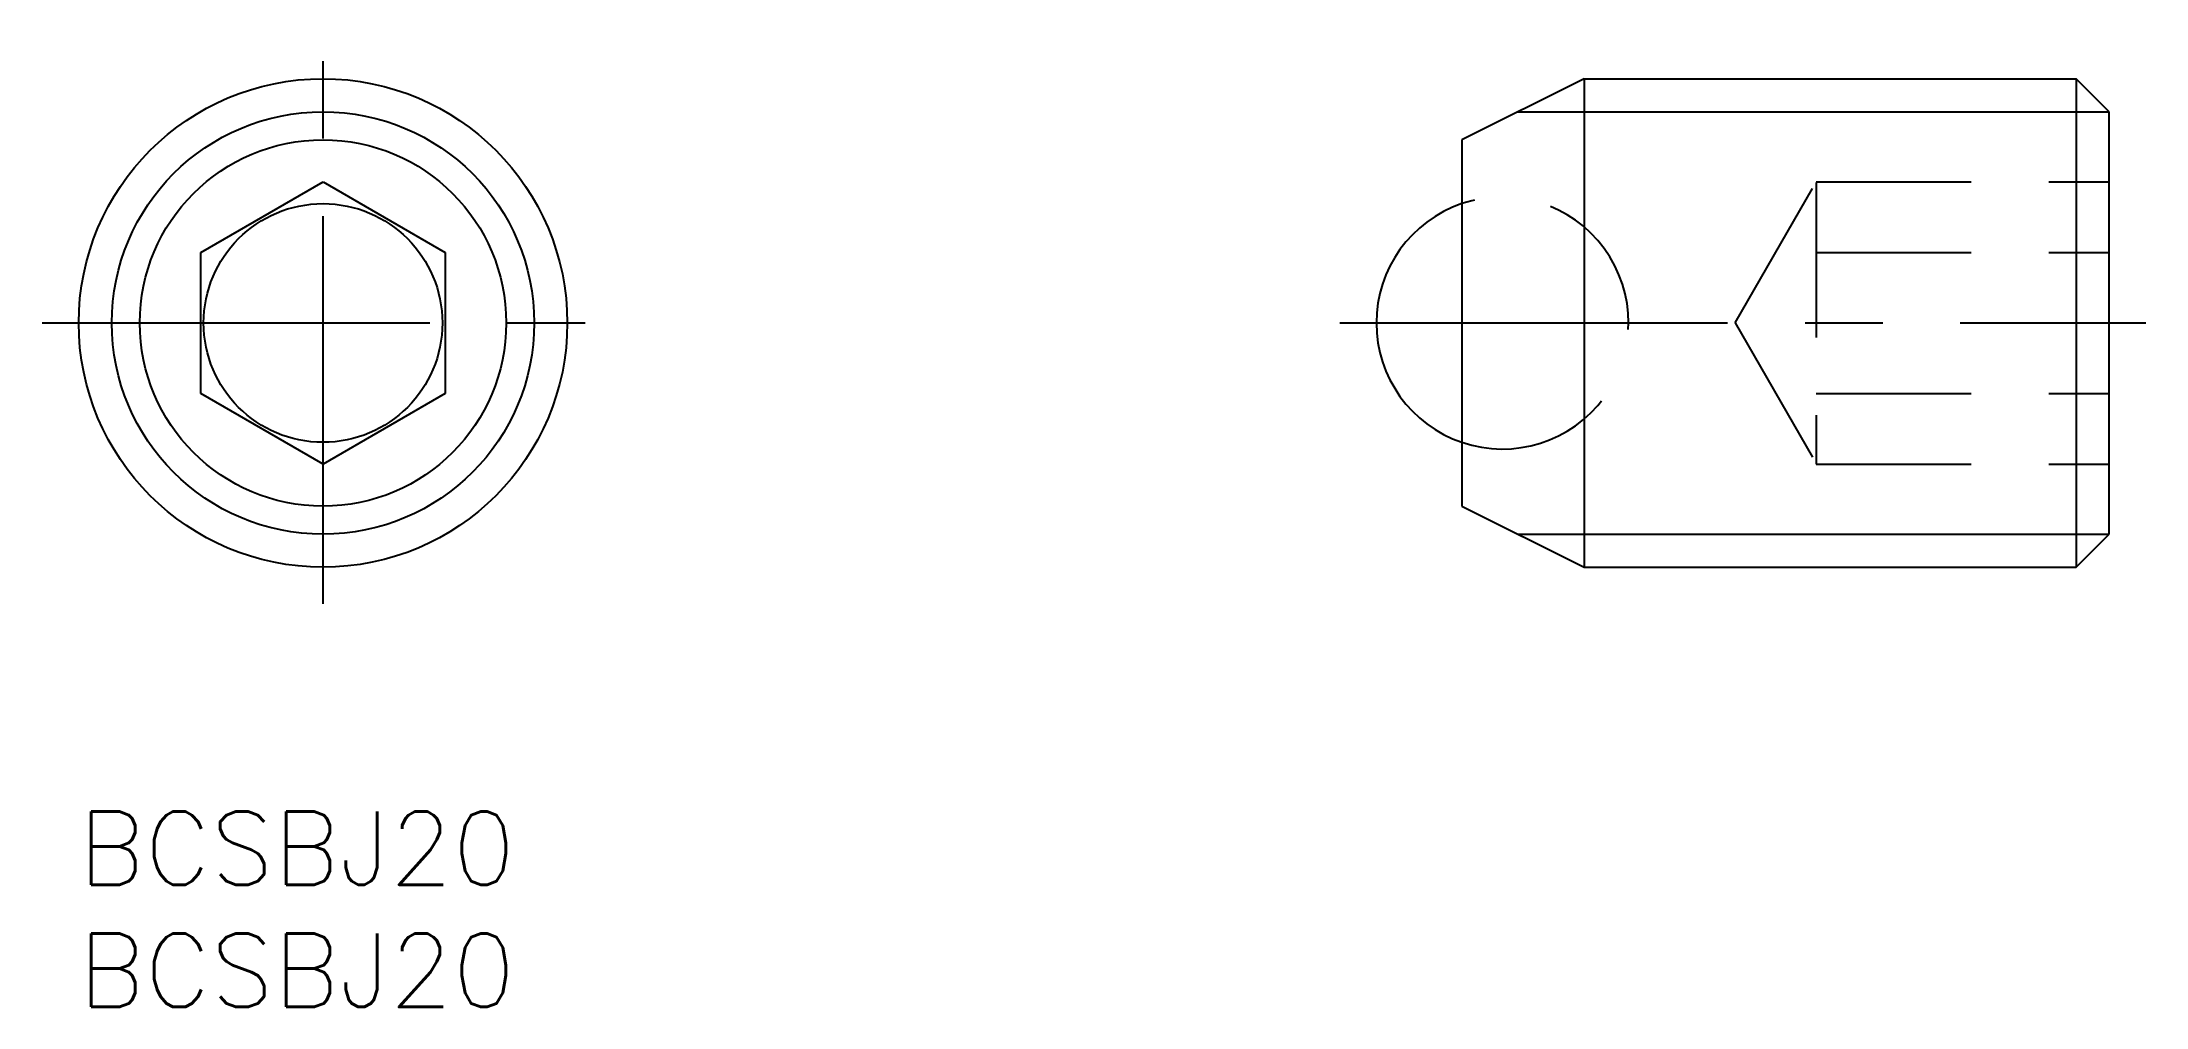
# Model space of a CAD drawing. Extents: x -1.5 to 84.6, y -8 to 31.5.
import ezdxf

# ---------------------------------------------------------------- set-up
doc = ezdxf.new("R2010")
doc.units = 0
doc.header["$LTSCALE"] = 0.5
doc.linetypes.add('CENTER', pattern=[50.8, 31.75, -6.35, 6.35, -6.35])
doc.linetypes.add('DASHED', pattern=[19.05, 12.7, -6.35])
for name, color, linetype in [('MSM_CENTER', 1, 'CENTER'), ('MSM_CONTINUOUS', 7, 'CONTINUOUS'), ('MSM_DASHED', 4, 'DASHED'), ('MSM_NARROW', 5, 'CONTINUOUS'), ('MSM_PART_NUMBER', 7, 'CONTINUOUS')]:
    doc.layers.add(name, color=color, linetype=linetype)
doc.styles.get("Standard").update_dxf_attribs({"font": 'txt.shx', "height": 2, "bigfont": 'bigfont.shx'})

# ---------------------------------------------------------------- blocks, each defined once
blk = doc.blocks.new('*U13')
at = {"layer": 'MSM_PART_NUMBER'}
blk.add_text('BCSBJ20', height=3, dxfattribs=at).set_placement((0, -3))
blk = doc.blocks.new('*U14')
at = {"layer": 'MSM_PART_NUMBER'}
blk.add_text('BCSBJ20', height=3, dxfattribs=at).set_placement((0, -8))

msp = doc.modelspace()

# ---------------------------------------------------------------- linework, layer by layer
at = {"layer": 'MSM_CENTER'}
for p, q in [((10, 8.5), (10, 31.5)), ((-1.5, 20), (21.5, 20)), ((51.62, 20), (84.621, 20))]:
    msp.add_line(p, q, dxfattribs=at)
at = {"layer": 'MSM_CONTINUOUS'}
for p, q in [((61.62, 30), (56.62, 27.5)), ((61.62, 30), (61.62, 10)), ((61.62, 30), (81.767, 30)), ((83.121, 28.647), (81.767, 30)), ((81.767, 30), (81.767, 10)), ((83.121, 11.353), (83.121, 28.647)), ((56.62, 27.5), (56.62, 12.5)), ((56.62, 12.5), (61.62, 10)), ((81.767, 10), (83.121, 11.353)), ((61.62, 10), (81.767, 10))]:
    msp.add_line(p, q, dxfattribs=at)
for radius in [10, 7.5, 4.886]:
    msp.add_circle((10, 20), radius, dxfattribs=at)
msp.add_arc((58.281, 20), 5.16, 108.76609, 251.23391, dxfattribs=at)
at = {"layer": 'MSM_DASHED'}
for p, q in [((5, 22.887), (10, 25.774)), ((10, 25.774), (15, 22.887)), ((67.801, 20), (71.12, 25.75)), ((71.12, 25.774), (83.121, 25.774)), ((71.12, 25.75), (71.12, 14.226)), ((5, 17.113), (5, 22.887)), ((15, 22.887), (15, 17.113)), ((71.12, 22.887), (83.121, 22.887)), ((67.801, 20), (71.12, 14.25)), ((10, 14.226), (5, 17.113)), ((15, 17.113), (10, 14.226)), ((71.12, 17.113), (83.121, 17.113)), ((71.12, 14.226), (83.121, 14.226))]:
    msp.add_line(p, q, dxfattribs=at)
msp.add_arc((58.281, 20), 5.16, 251.23391, 108.76609, dxfattribs=at)
at = {"layer": 'MSM_NARROW'}
for p, q in [((58.914, 28.647), (83.121, 28.647)), ((58.914, 11.353), (83.121, 11.353))]:
    msp.add_line(p, q, dxfattribs=at)
msp.add_circle((10, 20), 8.647, dxfattribs=at)

# ---------------------------------------------------------------- block references
at = {"layer": 'MSM_CONTINUOUS'}
for name in ['*U13', '*U14']:
    msp.add_blockref(name, (0, 0), dxfattribs=at)

doc.saveas('drawing.dxf')
